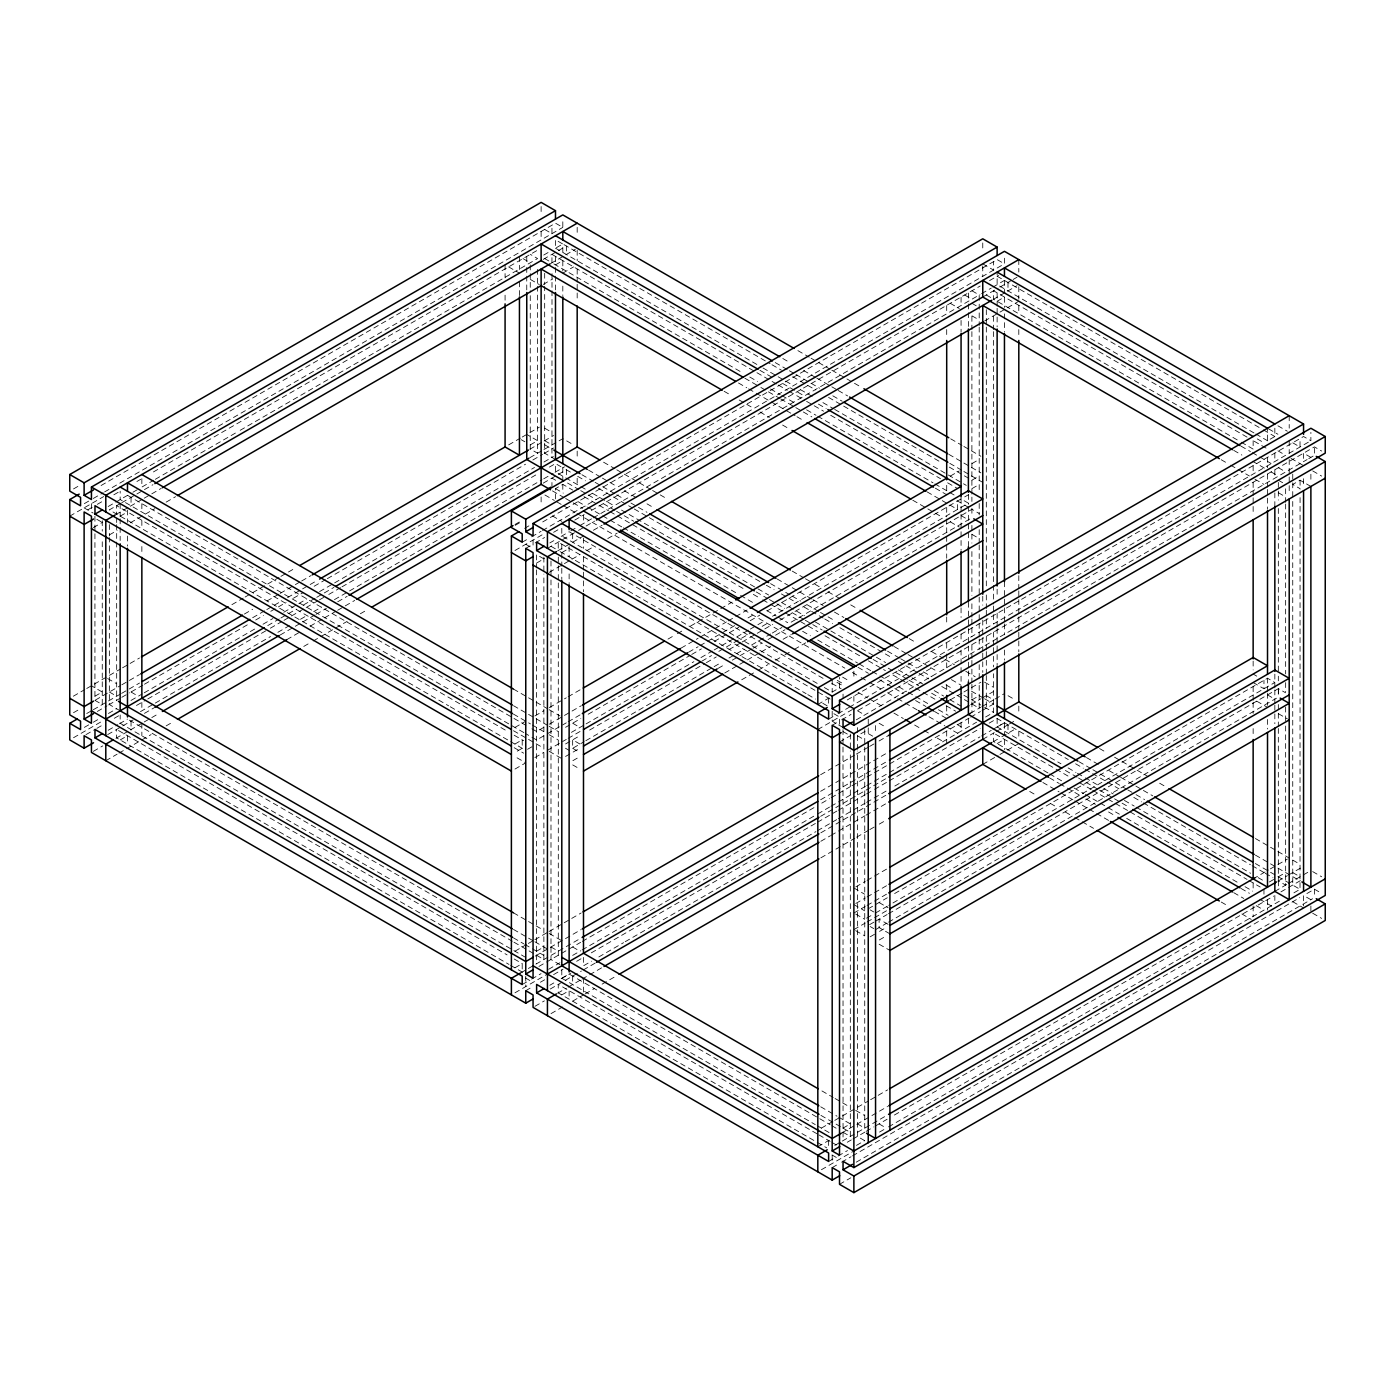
<?xml version="1.0" encoding="UTF-8"?>
<svg xmlns="http://www.w3.org/2000/svg" width="1395" height="1395" viewBox="0 0 1395 1395"><rect width="100%" height="100%" fill="white"/><g stroke="black" fill="none" stroke-linecap="round" stroke-linejoin="round"><path stroke-width="0.75" stroke-dasharray="5 3.75" d="M73.516 488.93L81.067 484.588M101.085 485.512L555.489 223.165L562.813 227.385L562.813 219.067M84.345 503.63L91.878 499.27M93.326 498.451L103.195 492.749M104.625 491.912L562.813 227.385M69.75 516.15L103.683 496.568M87.885 509.785L95.435 505.426M97.319 504.345L102.968 501.067M113.849 494.806L119.935 491.284M136.919 481.484L140.686 479.305M153.433 471.946L538.522 249.618M108.182 506.507L131.025 493.324M132.909 492.243L140.459 487.884M142.116 486.925L153.659 480.264M155.316 479.305L238.51 431.282M240.167 430.323L537.581 258.546L530.362 254.378M543.736 255.058L549.613 251.658M562.813 252.373L562.813 244.038L555.489 239.818L555.489 248.205L562.813 243.968L770.092 363.659M120.894 503.229L109.351 509.872L448.632 705.818M121.818 502.671L135.978 494.51M136.919 493.969L143.511 490.151M144.452 489.61L152.944 484.71M543.23 259.383L556.431 251.763M558.314 250.664L565.864 246.322M93.326 527.589L102.742 522.149M115.942 514.528L129.142 506.908M130.31 506.228L143.511 498.608M144.226 498.189L151.061 494.248M151.776 493.847L161.192 488.389M550.781 263.481L563.981 255.86M565.864 254.762L575.368 249.269M120.162 516.185L127.486 511.965M555.489 264.858L562.813 260.621L562.813 271.031M109.385 534.895L117.11 530.431M130.31 522.811L143.511 515.191M145.394 514.11L154.828 508.669M166.144 502.13L175.561 496.69M543.23 284.423L552.664 278.983M562.813 273.124L573.589 266.898M73.342 696.21L84.833 689.566M86.717 688.485L92.384 685.224M94.267 684.125L120.65 668.885M122.551 667.804L139.517 658.004M231.901 604.663L243.218 598.124M245.101 597.043L250.751 593.782M252.652 592.683L265.835 585.063M267.735 583.982L279.035 577.443M280.918 576.362L286.585 573.101M288.469 572.002L296.019 567.643M508.669 444.883L520.387 438.117M522.271 437.019L527.92 433.758M529.821 432.659L539.324 427.166M94.93 696.227L102.254 692.007L91.442 685.765M530.257 444.9L537.581 440.68L526.752 434.438M73.516 712.688L81.067 708.346M95.435 700.046L120.65 685.486M121.818 684.806L139.517 674.587M244.387 614.044L252.652 609.284M267.003 600.983L279.035 594.043M280.203 593.363L300.954 581.384M301.669 580.983L311.102 575.525M529.821 449.26L542.289 442.058M544.172 440.959L553.606 435.519M86.717 713.525L92.384 710.264M93.326 709.706L120.65 693.925M121.609 693.385L139.517 683.044M252.652 617.723L264.893 610.644M266.794 609.563L272.444 606.302M274.327 605.203L280.918 601.402M287.527 597.583L300.727 589.963M302.61 588.882L309.202 585.063M310.161 584.522L317.694 580.163M529.821 457.7L542.062 450.637M543.963 449.539L562.813 438.658L573.589 444.883M97.319 711.45L106.962 705.87M108.636 704.911L120.162 698.25M121.818 697.291L129.595 692.809M131.252 691.85L142.796 685.189M144.452 684.23L248.38 624.228M255.703 620.008L263.463 615.526M270.787 611.289L286.08 602.466M293.403 598.228L303.046 592.666M314.154 586.266L325.453 579.727M327.354 578.646L525.549 464.204M532.873 459.984L542.515 454.404M544.172 453.445L553.606 448.004M84.345 727.388L91.878 723.028M93.326 722.209L99.429 718.687M108.409 713.49L116.395 708.887M131.025 700.429L142.342 693.89M144.226 692.809L255.913 628.325M263.01 624.228L272.879 618.526M283.76 612.248L297.397 604.384M298.844 603.547L306.83 598.943M319.577 591.567L333.231 583.703M334.66 582.866L534.529 467.464M543.963 462.024L553.379 456.583M73.516 737.728L103.683 720.308M267.735 625.605L279.262 618.944M280.918 617.985L286.812 614.585M288.469 613.643L296.246 609.144M303.552 604.924L315.096 598.263M316.752 597.304L322.629 593.904M324.285 592.945L333.946 587.382M86.002 734.624L95.435 729.184M96.865 728.347L102.968 724.825M114.285 718.303L119.935 715.042M136.466 705.486L145.9 700.046M147.783 698.965L268.904 629.04M270.334 628.203L281.651 621.664M283.987 620.322L289.637 617.061M291.52 615.98L304.284 608.604M306.168 607.522L317.92 600.739M319.368 599.902L326.901 595.543M328.784 594.462L340.537 587.661M341.984 586.842L538.522 473.376M549.386 467.098L555.489 463.576L560.982 466.732M108.182 730.265L117.825 724.702M119.499 723.743L127.486 719.07M140.459 711.642L153.659 704.022M155.316 703.063L270.56 636.521M277.884 632.301L289.41 625.64M300.5 619.24L306.377 615.84M313.701 611.62L321.46 607.139M334.451 599.641L347.651 592.021M349.535 590.939L493.045 508.076M494.719 507.117L542.062 479.775M543.736 478.816L553.17 473.358M555.053 472.277L564.469 466.837M107.694 734.59L120.894 726.969M122.777 725.888L133.135 719.907M144.452 713.368L153.886 707.928M280.203 634.987L293.403 627.366M295.287 626.285L315.096 614.846M316.037 614.306L326.413 608.325M337.712 601.786L347.146 596.345M543.23 483.141L556.431 475.521M558.314 474.422L565.864 470.063M93.326 751.347L102.742 745.906M115.942 738.286L129.142 730.666M130.31 729.986L142.342 723.046M144.226 721.947L159.309 713.246M286.812 639.625L300.012 632.005M310.161 626.163L323.344 618.543M324.512 617.863L335.829 611.324M337.712 610.243L344.094 606.563M345.262 605.883L354.696 600.443M120.162 739.943L127.486 735.723L127.486 744.041M561.156 504.362L555.489 501.101L555.489 488.616L562.813 484.379L572.7 490.081M105.793 760.728L117.11 754.189M118.993 753.108L124.661 749.847M126.544 748.749L151.061 734.607M166.144 725.888L173.677 721.529M303.779 646.426L311.329 642.066M313.212 640.985L318.862 637.707M320.745 636.626L333.946 629.005M335.829 627.924L347.146 621.385M360.346 613.765L367.879 609.406M514.964 524.503L520.614 521.242M515.156 525.357L522.689 520.998M524.59 528.374L530.239 525.095M542.725 521.939L997.129 259.592L1004.452 263.812L1004.452 255.477M522.201 542.236L529.734 537.877M531.635 536.796L541.051 531.338M542.498 530.519L1004.452 263.812M514.982 550.502L543.841 533.832M525.758 548.375L533.291 544.033M535.174 542.934L544.608 537.494M553.588 532.315L561.139 527.955M574.775 520.073L584.209 514.633M591.306 510.535L980.162 286.027M989.578 280.587L998.576 275.408M549.822 542.934L553.815 540.632M561.139 536.412L569.125 531.739L824.48 679.173M570.782 530.832L576.431 527.572M579.989 525.514L591.515 518.853M593.189 517.894L947.885 313.125M949.542 312.149L979.935 294.607M981.592 293.647L991.252 288.085M992.909 287.126L1004.452 280.395M547.433 548.357L577.6 530.937M578.541 530.396L594.566 521.137M982.76 297.013L998.07 288.172M999.953 287.091L1011.27 280.552M1013.154 279.471L1017.007 277.239M536.674 563.022L544.381 558.558M557.582 550.938L583.494 535.994M593.398 530.257L602.117 525.235M993.135 299.489L1005.621 292.27M1007.504 291.189L1017.007 285.696M561.801 552.612L569.125 548.375M997.129 301.268L1004.452 297.048L1004.452 307.458M549.229 572.351L562.516 564.679M564.4 563.597L570.067 560.319M571.95 559.238L579.901 554.652M587.033 550.537L594.566 546.177M607.767 538.557L617.2 533.117M984.556 321.024L998.07 313.212M999.953 312.131L1018.803 301.25M514.982 727.423L525.758 721.198M534.86 715.949L543.841 710.753M549.316 707.596L566.265 697.814M568.149 696.733L581.331 689.113M667.978 639.102L675.511 634.742M677.395 633.661L683.044 630.4M690.577 626.041L711.293 614.079M713.176 612.998L732.009 602.134M950.291 476.096L959.272 470.917M971.984 463.576L979.168 459.426M514.982 744.006L522.201 739.838L522.201 748.295L514.982 752.463M543.823 727.353L536.622 731.521L529.071 727.161M549.316 724.179L581.331 705.696M681.161 648.065L698.11 638.282M699.994 637.201L726.359 621.978M728.242 620.897L733.892 617.619M735.775 616.538L747.075 610.016M971.949 480.194L979.15 476.026M543.823 735.81L536.622 739.978L525.305 733.439M547.433 733.718L566.265 722.854M568.149 721.773L581.331 714.153M688.694 652.18L698.11 646.739M699.994 645.658L734.851 625.518M748.034 617.915L755.567 613.556M971.949 488.634L979.15 484.483M527.572 749.289L533.064 746.116M565.568 727.301L580.843 718.477M588.167 714.24L690.089 655.406M691.746 654.447L701.389 648.884M714.362 641.386L727.545 633.783M729.428 632.702L738.844 627.262M750.144 620.74L759.769 615.178M767.093 610.94L961.068 498.957L968.392 503.176L772.516 616.259M964.73 496.899L968.392 494.789M571.427 732.358L584.61 724.755M586.074 723.9L693.856 661.683M700.953 657.586L712.252 651.064M714.135 649.965L720.221 646.46M721.668 645.623L735.287 637.759M736.734 636.922L748.47 630.156M750.353 629.058L756.003 625.797M757.886 624.716L765.419 620.356M514.982 769.063L525.758 762.838L514.424 756.299M534.86 757.572L543.841 752.393M547.433 750.318L566.265 739.437M568.149 738.356L581.331 730.736M701.877 661.16L711.555 655.563M718.826 651.36L751.103 632.72M762.141 626.355L769.674 622.013M565.568 743.953L580.634 735.252M589.614 730.056L704.928 663.479M706.393 662.642L716.245 656.958M728.992 649.599L740.728 642.816M742.175 641.979L755.358 634.376M757.241 633.278L772.743 624.332M779.84 620.234L971.949 509.332L979.15 513.482M579.884 744.006L572.665 739.838L572.665 748.295L584.191 741.652M585.848 740.693L712.252 667.699M714.135 666.618L721.668 662.276M728.992 658.039L734.642 654.778M736.525 653.697L744.267 649.216M751.591 644.996L770.633 633.993M772.307 633.034L781.932 627.471M791.139 622.17L971.949 517.772M565.568 756.439L580.634 747.737M718.129 668.362L725.662 664.003M732.27 660.184L737.92 656.923M739.803 655.842L752.027 648.78M752.986 648.222L761.443 643.357M768.052 639.538L774.626 635.736M775.585 635.178L785.001 629.738M572.892 760.659L580.425 756.317M724.737 672.983L737.92 665.38M739.803 664.282L759.333 653.017M761.217 651.918L770.633 646.495M783.118 639.276L791.349 634.533M741.687 679.783L747.336 676.523M749.22 675.442L756.753 671.1M758.636 670.001L768.052 664.561M775.585 660.219L783.118 655.877M785.001 654.778L792.534 650.436M794.418 649.338L805.717 642.816M824.288 687.491L832.187 692.059L839.511 687.84L839.511 677.429M1274.838 428.178L1274.838 436.513L1267.514 440.733L1267.514 428.248M817.819 704.458L829.136 697.918M847.271 699.941L1303.558 436.513L1310.881 440.733L1310.881 432.398M828.63 719.157L836.18 714.798M838.064 713.717L848.927 707.439M849.381 707.178L1308.998 441.814M817.819 729.498L853.88 708.677M832.187 725.295L839.738 720.953M841.621 719.855L851.037 714.414M858.134 710.317L1314.439 446.888L1321.64 451.038M856.251 719.855L1307.115 459.565M1308.772 458.606L1314.439 455.328L1314.439 446.888M839.511 742.018L850.828 735.479M857.419 749.359L857.419 735.775L864.743 731.555L875.554 737.798M1310.881 486.454L1300.07 480.211L1292.746 484.449L1299.966 488.599M514.982 951.181L526.473 944.554M528.356 943.456L534.006 940.195M534.86 939.707L547.206 932.575M549.089 931.476L569.84 919.514M571.723 918.416L581.14 912.975M820.609 774.731L833.809 767.111M835.692 766.012L854.542 755.131M856.425 754.05L867.742 747.511M869.626 746.43L877.176 742.07M879.059 740.989L888.475 735.531M950.291 699.854L962.027 693.088M963.91 691.99L969.56 688.729M971.443 687.648L980.877 682.207M536.569 951.198L543.876 946.978M971.896 699.871L979.203 695.652M514.982 967.764L522.201 963.596L522.201 972.053M535.174 956.116L581.14 929.576M820.609 791.314L888.475 752.132M970.728 704.649L980.877 698.79M982.045 698.11L993.519 691.484M520.806 972.856L526.473 969.595M528.356 968.496L581.14 938.015M820.609 799.771L888.475 760.571M970.188 713.403L980.877 707.23M981.818 706.69L993.135 700.168M995.019 699.069L1004.452 693.629M538.941 966.421L559.901 954.319M561.575 953.36L580.651 942.34M582.308 941.381L814.453 807.356M821.777 803.136L829.537 798.655M831.193 797.696L837.07 794.296M838.744 793.336L850.27 786.675M851.944 785.716L865.353 777.974M867.027 776.998L872.904 773.615M874.56 772.656L887.987 764.896M889.644 763.937L969.072 718.094M970.728 717.135L980.371 711.572M982.045 710.596L993.624 703.969M522.201 984.539L529.734 980.179M531.635 979.098L541.051 973.658M548.601 969.298L559.901 962.777M572.665 955.401L580.651 950.797M582.099 949.96L816.337 814.715M817.784 813.895L829.537 807.095M830.984 806.275L837.07 802.753M838.517 801.916L865.353 786.414M866.801 785.577L887.987 773.353M889.435 772.516L976.605 722.192M985.585 717.013L993.571 712.392L993.624 673.75M514.982 992.804L547.433 974.076M820.609 816.354L888.475 777.172M525.758 990.694L533.291 986.335M540.388 982.237L544.608 979.813M553.588 974.617L563.022 969.176M576.658 961.294L584.209 956.953M591.306 952.855L816.11 823.05M817.557 822.213L836.861 811.07M838.308 810.233L865.144 794.749M866.574 793.912L874.124 789.553M874.56 789.308L887.761 781.688M889.208 780.851L980.162 728.347M989.142 723.151L997.129 718.547L1068.291 759.56M561.801 969.943L561.801 978.261L569.125 974.041L830.112 1124.719M997.129 718.547L997.129 726.934L1004.452 722.715L1004.452 735.252M549.822 985.254L553.815 982.934M561.139 978.715L570.782 973.152M583.755 965.654L591.515 961.172M598.839 956.935L623.565 942.671M625.239 941.695L815.901 831.629M817.557 830.67L836.634 819.65M838.308 818.691L864.917 803.328M866.574 802.369L887.551 790.267M894.858 786.03L979.935 736.926M981.592 735.967L991.252 730.387M992.909 729.428L1004.452 722.767M550.258 989.02L581.366 971.059M583.267 969.978L595.508 962.899M820.835 832.815L887.761 794.173M982.76 739.333L994.304 732.671M996.187 731.573L1007.504 725.051M1009.387 723.953L1015.037 720.692M534.948 1006.318L544.381 1000.878M557.582 993.257L566.283 988.218M568.183 987.137L581.366 979.517M582.099 979.098L587.748 975.837M589.632 974.756L602.117 967.537M820.835 841.272L830.252 835.814M830.984 835.413L864.917 815.813M866.086 815.133L887.551 802.753M993.135 741.791L1000.668 737.432M1001.837 736.769L1015.211 729.044M561.801 994.914L569.125 990.694L569.125 999.012M997.129 743.587L1004.452 739.367L1004.452 749.76M551.025 1013.624L562.516 1006.998M572.717 1001.104L583.267 995.019M585.15 993.92L594.566 988.48M602.117 984.138L615.317 976.517M820.835 857.855L834.036 850.235M835.919 849.154L854.769 838.255M856.652 837.174L867.969 830.635M869.852 829.554L877.403 825.195M879.286 824.114L886.819 819.754M982.76 764.373L998.07 755.532M999.953 754.433L1005.621 751.173M1007.504 750.091L1018.803 743.552M855.763 886.906L865.179 881.466M867.062 880.385L872.712 877.124M874.595 876.025L887.778 868.422M855.763 903.489L865.179 898.049M867.062 896.968L873.898 893.027M874.595 892.626L887.778 885.005M853.88 913.028L865.179 906.506M867.062 905.425L872.712 902.164M874.595 901.065L887.778 893.463M868.248 908.773L874.107 905.39M875.781 904.431L887.29 897.77M894.613 893.55L1267.514 678.249L1274.838 682.486L888.737 905.39M866.574 918.189L874.107 913.847M875.554 912.993L887.29 906.227M853.88 929.628L865.179 923.089M867.062 922.008L872.712 918.747M874.595 917.666L887.778 910.046M873.898 922.165L868.248 925.426L873.723 928.599M875.781 921.084L887.081 914.562M888.528 913.708L1278.378 688.642L1285.597 692.792M875.554 929.645L886.854 923.124M888.528 922.165L1028.115 841.569M1029.998 840.487L1276.495 698.18M870.131 936.83L877.664 932.47M879.547 931.389L887.081 927.047M879.321 939.968L886.854 935.609M821.411 1128.102L832.902 1121.475M834.785 1120.377L868.736 1100.777M870.619 1099.696L887.586 1089.896M1253.146 878.85L1268.456 870.009M1270.339 868.911L1276.006 865.65M1277.89 864.569L1287.411 859.076M842.998 1128.119L850.322 1123.899L838.848 1117.273M1269.345 881.989L1274.838 878.815M1278.326 876.792L1285.649 872.572M817.819 1146.76L829.136 1140.238M841.621 1133.036L887.586 1106.497M1277.89 881.152L1287.393 875.659M1288.474 875.031L1303.558 866.33M834.785 1145.417L887.586 1114.936M1274.838 891.37L1287.393 884.116M1288.265 883.61L1310.881 870.55M847.271 1142.243L851.264 1139.942M852.938 1138.983L864.743 1132.234L864.743 747.04M866.121 1131.362L873.898 1126.881M875.554 1125.922L887.081 1119.261M894.404 1115.041L1273.618 896.113M1280.941 891.876L1286.818 888.493M1288.474 887.516L1301.674 879.896M828.63 1161.46L836.18 1157.1M838.064 1156.019L847.497 1150.579M856.478 1145.382L864.464 1140.779M879.547 1132.077L886.645 1127.98M888.528 1126.881L1281.151 900.193M1293.915 892.835L1301.448 888.475M821.411 1169.725L853.88 1150.997M832.187 1167.615L839.738 1163.256M841.621 1162.175L851.037 1156.734M852.484 1155.897L1299.791 897.648M1306.888 893.55L1314.439 889.19L1321.64 893.358M856.251 1162.175L982.812 1089.111M984.469 1088.135L1312.555 898.729M839.511 1184.32L850.828 1177.799M1277.925 425.806L1287.323 431.229M982.76 263.847L993.571 270.089L993.571 261.632M1268.543 428.84L1277.925 434.263M1292.799 442.843L1300.018 447.01L1300.018 438.553M997.129 276.227L1261.481 428.806M1263.364 429.887L1274.838 436.513M1310.881 457.386L1303.558 453.148L1303.558 461.483M1253.966 432.921L997.129 284.632L997.129 272.13M1255.849 434.002L1268.997 441.587M1257.279 438.919L1264.794 443.261M1277.925 450.847L1285.44 455.189M1291.003 458.38L1303.558 465.651M1312.678 470.9L1321.658 476.096M1247.06 437.123L993.571 290.77L993.571 299.227L1239.545 441.238M1254.175 441.238L1260.208 444.709M1261.69 445.563L1269.206 449.905M986.317 294.973L991.793 298.146M1241.219 442.198L1254.576 449.905M972.001 290.805L979.203 294.973L979.203 325.453M1241.027 446.138L1250.426 451.544M1252.291 452.643L1257.924 455.886M1259.807 456.967L1271.072 463.471M1278.43 467.726L1285.649 471.894M964.677 295.025L971.896 299.193M1233.721 450.358L1241.881 455.066M1252.483 461.204L1265.631 468.79M1271.124 471.946L1278.326 476.113M971.896 303.29L977.372 306.464M1278.326 480.211L1283.818 483.385M950.291 303.325L959.272 308.504M971.984 315.845L979.168 319.978M1221.218 459.74L1228.733 464.064M1230.617 465.163L1236.249 468.406M1238.132 469.487L1249.397 475.991M1254.942 479.2L1263.922 484.379M1278.43 492.766L1285.615 496.899M797.888 350.616L809.205 357.155M811.088 358.236L816.755 361.514M818.638 362.595L829.955 369.134M831.838 370.216L845.056 377.853M846.939 378.934L852.589 382.213M854.49 383.294L862.023 387.653M950.692 438.832L962.009 445.371M963.893 446.47L969.56 449.731M971.443 450.812L980.877 456.27M782.804 358.498L790.337 362.857M803.555 370.477L815.587 377.435M816.755 378.097L829.955 385.717M831.838 386.816L837.506 390.077M838.221 390.495L847.654 395.953M948.809 454.334L962.742 462.373M963.893 463.053L969.56 466.314M971.443 467.412L980.877 472.853M544.73 229.495L551.949 233.662L551.949 225.205M775.254 362.595L787.53 369.675M789.413 370.756L795.063 374.034M796.004 374.575L819.597 388.194M832.798 395.814L842.231 401.254M949.751 463.332L962.009 470.411M963.893 471.51L969.56 474.771M971.443 475.852L982.76 482.391M771.976 364.74L781.409 370.181M792.726 376.72L806.153 384.479M807.827 385.438L815.587 389.92M828.578 397.418L842.005 405.16M843.661 406.119L941.974 462.896M949.315 467.116L962.742 474.875M964.398 475.834L970.066 479.095M555.489 248.205L761.112 366.92M762.995 368.001L793.18 385.438M800.277 389.536L815.378 398.238M822.91 402.597L832.798 408.299M834.681 409.398L966.282 485.373M759.944 370.338L771.487 376.999M782.595 383.416L803.555 395.517M818.429 404.114L826.189 408.578M776.422 383.956L551.949 254.361L551.949 262.801L544.678 258.546M778.305 385.055L787.303 390.234M789.186 391.315L804.723 400.295M806.606 401.376L823.591 411.194M830.688 415.291L940.544 478.712M947.641 482.809L957.528 488.512M553.832 263.899L742.471 372.796M749.795 377.034L757.555 381.515M770.546 389.013L780.206 394.593M781.863 395.552L795.289 403.294M806.606 409.834L816.04 415.274M817.714 416.233L932.993 482.809M934.894 483.891L948.094 491.511M949.751 492.487L955.418 495.748M744.86 378.219L758.06 385.84M760.885 387.479L766.553 390.74M768.436 391.838L779.753 398.36M780.694 398.918L793.912 406.538M795.795 407.619L801.445 410.897M803.346 411.978L811.82 416.878M935.382 488.215L946.699 494.754L946.699 481.99M957.075 500.735L968.392 507.274M1253.146 674.064L1256.755 676.139M523.038 258.616L530.257 262.766M738.478 382.98L746.743 387.758M748.627 388.856L769.377 400.836M771.278 401.917L795.063 415.658M796.963 416.756L804.496 421.098M927.117 491.894L957.528 509.454L957.528 500.997M1253.146 682.521L1263.957 688.764L1263.957 680.307M961.068 515.609L968.392 519.829M1267.514 694.902L1274.838 699.139M508.669 266.898L519.446 273.124M530.344 279.418L539.324 284.597M724.11 391.28L731.66 395.639M739.193 399.999L744.86 403.26M746.743 404.358L752.411 407.619M759.944 411.978L769.377 417.419M782.595 425.039L790.128 429.398M912.749 500.195L925.949 507.815M927.849 508.913L933.499 512.174M935.382 513.255L942.933 517.615M950.291 521.869L959.272 527.048M971.984 534.39L979.168 538.54M1256.738 701.179L1267.514 707.404M1278.43 713.699L1287.411 718.878M544.713 428.213L551.897 432.363M603.582 462.198L614.899 468.737M616.799 469.819L622.449 473.097M624.332 474.178L637.55 481.798M639.433 482.897L650.75 489.418M652.633 490.517L658.3 493.778M660.184 494.876L667.734 499.236M792.238 571.113L803.555 577.652M805.438 578.733L812.989 583.093M814.872 584.174L820.522 587.452M828.072 591.794L839.389 598.333M850.706 604.872L856.373 608.133M909.191 638.631L916.742 642.99M931.825 651.709L943.142 658.231M945.025 659.329L954.459 664.77M965.776 671.309L975.21 676.749M984.556 682.155L993.536 687.334M1008.027 695.704L1015.211 699.854M1099.556 748.54L1107.055 752.881M1114.57 757.206L1120.202 760.467M1122.086 761.548L1135.234 769.133M1137.099 770.214L1148.364 776.719M1159.646 783.223L1167.144 787.565M1255.395 838.517L1276.059 850.444M1277.925 851.525L1289.207 858.03M1292.781 860.105L1299.966 864.255M1312.678 871.596L1321.658 876.775M544.678 440.68L552.001 444.9M986.317 695.652L993.624 699.871M1292.746 872.572L1300.07 876.792M544.73 444.813L551.949 448.963M588.498 470.08L600.547 477.02M602.431 478.119L609.249 482.06M609.964 482.478L617.514 486.82M624.332 490.761L639.433 499.48M646.984 503.839L654.517 508.198M777.137 578.977L790.337 586.615M792.238 587.696L811.82 599.013M812.989 599.676L823.137 605.535M834.454 612.074L843.888 617.514M894.09 646.513L907.308 654.133M908.023 654.551L914.841 658.492M915.573 658.911L928.774 666.531M930.657 667.63L938.207 671.971M951.407 679.609L960.841 685.05M971.443 691.17L982.76 697.692M984.556 698.738L993.571 703.952M1086.409 757.537L1098.336 764.425M1108.938 770.546L1120.202 777.05M1120.865 777.433L1134.013 785.019M1135.879 786.1L1141.511 789.361M1143.394 790.442L1152.776 795.865M1255.395 855.1L1276.059 867.027M1277.925 868.108L1289.207 874.613M1292.799 876.705L1300.018 880.873M521.242 439.704L524.851 441.779M555.489 459.478L544.678 453.218L544.678 286.271M581.907 474.719L593.224 481.258M595.107 482.339L600.774 485.617M602.657 486.698L615.858 494.318M616.799 494.859L624.332 499.218M630.941 503.037L636.608 506.298M638.491 507.396L646.984 512.279M770.546 583.633L790.337 595.055M792.238 596.153L800.73 601.053M807.321 604.855L818.638 611.394M820.522 612.492L827.13 616.311M828.072 616.834L835.622 621.193M887.499 651.151L899.758 658.231M900.717 658.771L907.308 662.59M908.25 663.131L916.742 668.031M923.35 671.849L931.825 676.749M945.984 684.91L953.535 689.269M963.893 695.251L969.56 698.529M971.443 699.61L980.877 705.068M984.556 707.195L993.571 712.392M1078.893 761.653L1091.012 768.645M1092.895 769.726L1098.528 772.987M1100.393 774.068L1113.541 781.653M1115.425 782.734L1126.689 789.239M1127.718 789.849L1135.234 794.173M1136.071 794.662L1144.615 799.597M1255.395 863.557L1276.53 875.746M1277.925 876.566L1289.207 883.07M570.363 472.085L562.813 467.726L562.813 480.281M577.687 476.323L585.447 480.804M598.438 488.302L611.864 496.045M613.521 497.004L632.615 508.024M634.272 508.983L647.698 516.743M649.372 517.702L764.652 584.261M766.326 585.237L774.086 589.719M781.409 593.939L787.303 597.339M788.96 598.298L796.719 602.779M804.043 607.017L823.137 618.037M824.794 618.996L832.571 623.478M839.895 627.698L891.056 657.237M898.38 661.474L904.256 664.857M905.913 665.816L917.457 672.495M919.131 673.454L928.564 678.894M941.764 686.514L962.742 698.633M964.398 699.592L970.066 702.853M971.896 703.969L979.203 708.207L979.203 682.068M1075.597 763.78L1083.305 768.244M1085.188 769.325L1090.82 772.568M1092.703 773.667L1105.834 781.252M1107.508 782.211L1118.982 788.838M1133.804 797.399L1141.511 801.846M1143.394 802.927L1250.426 864.726M1252.1 865.685L1263.574 872.311M1265.248 873.27L1272.955 877.734M1278.326 728.469L1278.326 880.89L1285.649 885.127L1285.649 724.493M1310.881 899.688L1303.558 895.468L1303.558 905.878M585.22 489.122L555.489 471.963L555.489 463.576M592.77 493.481L613.974 505.722M621.525 510.082L768.662 595.037M781.409 602.396L804.496 615.718M815.378 621.996L829.031 629.877M830.914 630.976L885.616 662.555M898.38 669.914L910.133 676.714M912.034 677.796L922.897 684.073M934.214 690.612L943.648 696.053M949.751 699.592L961.068 706.114M997.129 726.934L1060.967 763.797M1068.082 767.895L1075.981 772.464M1077.463 773.318L1083.496 776.806M1085.38 777.887L1096.644 784.391M1103.759 788.489L1113.14 793.912M1124.405 800.416L1134.205 806.066M1136.071 807.147L1250.618 873.287M1258.133 877.612L1263.765 880.873M567.538 483.019L578.855 489.54M580.739 490.639L586.615 494.022M588.289 494.998L596.049 499.462M603.372 503.7L614.899 510.361M616.59 511.337L622.449 514.72M624.123 515.679L633.766 521.259M756.177 591.916L767.703 598.577M769.377 599.554L775.254 602.936M776.928 603.895L784.688 608.377M792.029 612.614L803.555 619.275M805.229 620.234L811.088 623.635M812.779 624.594L822.196 630.034M873.13 659.451L886.348 667.072M888.231 668.17L907.308 679.173M908.982 680.15L918.625 685.712M931.616 693.21L939.376 697.692M1065.379 770.441L1077.027 777.154M1078.527 778.026L1084.525 781.496M1086.025 782.368L1097.673 789.082M1099.556 790.163L1112.687 797.766M1114.57 798.847L1120.202 802.09M1122.086 803.171L1129.601 807.513M1292.781 901.728L1303.558 907.953M1312.678 913.219L1321.658 918.398M555.716 480.281L551.949 478.101L551.949 486.559M584.017 496.62L597.217 504.24M599.1 505.339L608.534 510.779M609.964 511.616L615.631 514.877M617.514 515.976L630.714 523.596M632.615 524.677L746.238 590.294M753.335 594.392L760.885 598.734M762.769 599.833L817.923 631.673M825.02 635.771L861.308 656.731M868.405 660.829L885.389 670.629M892.94 674.988L914.144 687.212M915.573 688.049L921.223 691.31M923.124 692.408L934.894 699.191M946.211 705.731L955.645 711.188M995.455 734.171L1068.675 776.44M1079.556 782.717L1091.221 789.448M1092.703 790.302L1106.235 798.132M1108.118 799.213L1113.751 802.456M1115.616 803.555L1128.764 811.14M1130.246 811.995L1247.06 879.425M1248.943 880.524L1260.208 887.028M555.489 488.616L563.266 493.098M578.123 501.677L585.9 506.158M587.557 507.117L600.983 514.877M602.657 515.836L608.534 519.236M610.19 520.195L621.734 526.857M623.408 527.816L638.718 536.656M640.375 537.616L738.705 594.375M740.588 595.473L753.788 603.093M766.779 610.591L776.213 616.032M778.096 617.131L787.739 622.693M802.613 631.29L810.373 635.771M817.714 639.991L857.541 662.991M859.215 663.95L870.742 670.629M872.416 671.588L878.292 674.971M879.966 675.93L891.492 682.608M898.816 686.828L906.593 691.31M908.25 692.269L914.144 695.669M915.8 696.628L929.227 704.388M938.434 709.706L948.094 715.269M1048.029 772.969L993.571 741.53L993.571 733.09M1049.703 773.946L1062.851 781.531M1074.115 788.035L1083.706 793.563M1085.38 794.54L1098.719 802.247M1100.393 803.206L1119.383 814.174M1126.689 818.394L1237.679 882.46M1244.985 886.679L1252.693 891.143M552.437 490.883L563.754 497.422M565.655 498.503L582.622 508.321M858.047 667.333L868.405 673.314M879.722 679.853L903.315 693.472M915.573 700.534L925.949 706.533M934.441 711.433L946.699 718.512M957.075 724.493L964.625 728.853M1049.511 777.869L1058.892 783.292M1059.747 783.781L1065.379 787.024M1067.262 788.105L1079.556 795.202M1086.025 798.951L1095.424 804.374M1108.572 811.96L1116.07 816.302M1241.027 888.441L1249.397 893.271M1259.807 899.287L1272.955 906.872M544.904 494.981L554.338 500.421M563.039 505.461L576.24 513.081M576.972 513.5L844.847 668.153M852.38 672.512L859.93 676.871M861.099 677.534L867.481 681.213M869.364 682.312L880.681 688.851M887.499 692.792L895.782 697.552M897.665 698.651L903.315 701.912M905.198 703.01L917.683 710.212M929 716.751L944.816 725.871M945.984 726.551L959.185 734.171M1042.85 782.473L1059.084 791.854M1060.967 792.935L1072.894 799.806M1074.76 800.904L1087.263 808.106M1089.129 809.187L1094.761 812.448M1096.644 813.529L1109.792 821.114M1233.721 892.66L1243.765 898.467M1256.25 905.669L1263.765 910.011M842.615 677.133L850.113 681.475M552.437 515.923L561.871 521.381M837.296 680.376L844.847 684.736M858.047 692.373L867.481 697.814M869.364 698.895L882.564 706.515M893.881 713.054L903.315 718.512M914.632 725.034L922.182 729.393M924.065 730.492L929.733 733.753M937.283 738.112L942.933 741.373M1029.702 791.471L1035.334 794.714M1050.348 803.398L1057.863 807.722M1065.379 812.064L1072.894 816.406M1074.76 817.487L1080.393 820.748M1082.276 821.829L1093.541 828.334M1221.218 902.042L1226.868 905.303M1241.881 913.969L1251.263 919.392M836.983 682.329L844.481 686.671M831.786 683.376L841.185 688.799M817.174 683.393L561.801 535.959L561.801 523.474M857.472 710.753L864.656 714.903M879.146 723.273L886.331 727.423M830.112 699.069L558.244 542.114L558.244 550.554M550.99 546.299L556.483 549.473M560.127 551.635L806.101 693.664M807.775 694.623L815.5 699.069M822.806 703.289L830.304 707.631M833.879 713.717L839.511 716.978L839.511 727.859M525.758 544.277L531.164 547.398M842.998 727.44L832.187 721.198L832.187 708.712M857.419 735.775L864.638 739.943M543.876 558.854L536.569 554.635L536.569 567.939M842.998 731.555L850.322 735.775M513.482 689.078L526.682 696.698M528.565 697.796L534.233 701.057M536.116 702.156L547.433 708.677M549.229 709.724L560.005 715.949M572.717 723.273L579.901 727.423M853.88 887.987L864.656 894.212M879.146 902.582L888.127 907.761M870.079 909.836L873.723 911.946M513.482 705.678L526.682 713.298M528.565 714.38L534.233 717.658M536.116 718.739L547.433 725.278M549.229 726.324L558.244 731.521M853.88 904.588L864.691 910.83M888.127 924.362L879.112 919.148L879.112 927.605L889.923 933.848M513.482 714.118L530.449 723.918M532.349 725.016L543.666 731.555M549.229 734.764L558.244 739.978M572.665 748.295L579.884 752.463M855.676 914.074L864.691 919.27M127.486 495.312L512.105 717.361M513.988 718.442L527.188 726.08M565.463 748.226L569.125 750.353M523.857 732.602L120.162 499.532L120.162 491.214M513.482 730.718L526.682 738.339M528.565 739.42L534.233 742.698M536.116 743.779L543.666 748.139M549.229 751.347L561.801 758.601M572.717 764.913L579.901 769.063M855.676 930.657L864.656 935.836M879.146 944.223L889.923 950.431M505.217 730.038L116.622 505.688L116.622 514.127M514.197 735.235L523.631 740.675M450.289 706.777L509.001 740.675M510.657 741.634L523.857 749.255M514.197 747.72L523.631 753.16M84.118 507.867L93.134 513.064M96.761 519.254L102.254 522.428M107.589 678.511L116.57 683.689M131.078 692.059L138.262 696.21M513.482 912.836L526.682 920.456M528.565 921.554L534.233 924.815M536.116 925.914L543.666 930.256M549.229 933.482L561.801 940.736M572.717 947.031L579.901 951.181M821.951 1090.942L833.216 1097.447M835.099 1098.528L840.732 1101.771M842.615 1102.852L850.113 1107.194M855.676 1110.403L864.656 1115.582M879.146 1123.951L886.331 1128.102M109.351 692.007L116.674 696.227M550.99 946.978L558.296 951.198M857.419 1123.899L864.743 1128.119M513.482 929.419L526.682 937.056M528.565 938.137L534.233 941.416M534.878 941.782L547.433 949.036M820.731 1106.81L836.983 1116.192M120.162 710.805L109.351 704.562L109.351 537.616M513.482 937.876L523.857 943.874M524.799 944.415L543.666 955.296M560.005 964.73L550.99 959.533L550.99 578.454M820.923 1115.372L850.113 1132.234M864.638 1140.622L857.419 1136.454L857.419 751.016M94.93 700.325L102.254 704.562L102.254 538.069M129.369 720.151L512.314 941.241M513.988 942.2L527.188 949.838M529.071 950.919L543.876 959.533L543.876 574.095M831.786 1125.695L837.628 1129.061M842.998 1132.234L850.322 1136.454L850.322 751.016M525.758 957.458L120.162 723.29L120.162 714.972M561.801 978.261L815.29 1124.614M817.174 1125.695L830.304 1133.281M118.505 730.527L507.1 954.895M514.197 958.993L522.201 963.596M816.982 1133.786L558.244 984.417L558.244 992.874L610.818 1023.215M818.848 1134.867L830.112 1141.372M831.995 1142.47L837.628 1145.713M148.69 756.404L116.622 737.885L116.622 729.445M150.346 757.363L509.001 964.433M510.657 965.392L523.857 973.012M612.492 1024.192L815.5 1141.389M817.174 1142.348L826.764 1147.893M525.514 978.017L533.064 982.359M831.995 1154.955L839.511 1159.28M1314.439 889.19L1314.439 897.648M1310.881 474.23L1310.881 482.932M1310.881 905.93L1310.881 912.173M1303.558 478.712L1303.558 487.413M1300.07 480.211L1300.07 489.174M1300.07 497.631L1300.018 889.312L1292.746 885.127L1292.746 499.689M1292.746 474.073L1292.746 498.015M1289.207 415.727L1289.207 428.16M1289.207 440.768L1289.207 453.201M1289.207 459.53L1289.207 474.771M1289.207 476.95L1289.207 483.49M1289.207 485.652L1289.207 494.371M1285.649 488.791L1285.649 502.374M1285.649 504.031L1285.649 673.89M1285.649 682.608L1285.649 691.833M1285.649 707.073L1285.649 722.314M1278.378 688.642L1278.378 697.082M1278.378 880.873L1278.378 889.312M1278.326 482.391L1278.326 489.174M1278.326 491.11L1278.326 500.073M1278.326 508.53L1278.326 674.273M1278.326 676.209L1278.326 680.812M1278.326 689.269L1278.326 696.053M1278.326 704.51L1278.326 711.293M1278.326 713.211L1278.326 726.533M1274.838 453.148L1274.838 461.483M1274.838 469.993L1274.838 478.712M1274.838 492.871L1274.838 504.85M1274.838 674.151L1274.838 688.851M1274.838 689.932L1274.838 704.091M1274.838 705.19L1274.838 712.793M1274.838 713.891L1274.838 723.691M1274.838 895.468L1274.838 903.786M1267.514 457.386L1267.514 467.796M1267.514 474.23L1267.514 487.291M1267.514 489.471L1267.514 496.01M1267.514 498.172L1267.514 509.07M1267.514 678.092L1267.514 691.99M1267.514 693.332L1267.514 705.312M1267.514 719.471L1267.514 729.01M1267.514 899.688L1267.514 910.098M1263.957 889.19L1263.957 895.52M1253.146 440.68L1253.146 448.981M1253.146 465.721L1253.146 474.021M1253.146 482.513L1253.146 495.591M1253.146 497.771L1253.146 504.292M1253.146 506.472L1253.146 515.191M1253.146 661.091L1253.146 669.914M1253.146 686.654L1253.146 700.29M1253.146 702.452L1253.146 713.351M1253.146 728.591L1253.146 737.292M1253.146 883L1253.146 891.283M1253.146 905.965L1253.146 916.323M1018.803 259.609L1018.803 272.06M1018.803 286.725L1018.803 299.175M1018.803 305.592L1018.803 314.311M1018.803 329.551L1018.803 338.27M1018.803 575.629L1018.803 588.69M1018.803 590.87L1018.803 597.391M1018.803 599.571L1018.803 614.811M1018.803 616.991L1018.803 630.069M1018.803 632.249L1018.803 638.77M1018.803 640.95L1018.803 651.831M1018.803 706.079L1018.803 714.362M1018.803 731.119L1018.803 739.402M1007.992 282.453L1007.992 290.892M1007.992 724.755L1007.992 733.212M1004.452 280.465L1004.452 292.95M1004.452 313.892L1004.452 332.149M1004.452 581.732L1004.452 597.81M1004.452 599.153L1004.452 606.529M1004.452 607.871L1004.452 621.769M1004.452 623.949L1004.452 634.83M1004.452 650.07L1004.452 660.131M997.129 293.072L997.129 306.15M997.129 308.33L997.129 314.851M997.129 317.031L997.129 326.831M997.129 589.231L997.129 596.851M997.129 613.19L997.129 627.332M997.129 628.43L997.129 644.769M997.129 645.85L997.129 653.47M997.129 654.569L997.129 665.45M993.624 316.369L993.624 329.673M993.624 331.609L993.624 604.052M993.624 605.988L993.624 612.771M993.624 614.689L993.624 623.652M993.624 632.109L993.624 645.432M993.624 647.611L993.624 654.15M993.624 656.33L993.624 666.949M986.317 309.69L986.317 325.453M986.317 327.11L986.317 586.772M986.317 594.967L986.317 608.551M986.317 610.208L986.317 617.253M986.317 618.909L986.317 628.151M986.317 636.347L986.317 649.913M986.317 651.587L986.317 658.632M986.317 660.288L986.317 673.872M986.317 675.529L986.317 708.207M982.76 242.957L982.76 251.24M982.76 265.922L982.76 276.28M982.76 596.188L982.76 605.151M982.76 620.13L982.76 650.872M982.76 653.052L982.76 659.591M982.76 661.771L982.76 672.407M979.203 327.11L979.203 493.132M979.203 503.508L979.203 514.912M979.203 529.629L979.203 543.213M979.203 544.887L979.203 595.473M979.203 597.147L979.203 636.852M979.203 639.032L979.203 649.407M979.203 664.648L979.203 679.888M971.896 316.369L971.896 329.673M971.896 331.609L971.896 495.173M971.896 497.108L971.896 501.45M971.896 508.251L971.896 516.952M971.896 525.409L971.896 531.948M971.896 534.128L971.896 543.091M971.896 551.548L971.896 595.351M971.896 603.808L971.896 617.131M971.896 619.049L971.896 625.832M971.896 627.75L971.896 636.73M971.896 645.188L971.896 658.492M971.896 660.428L971.896 667.211M971.896 669.129L971.896 682.451M971.896 684.37L971.949 712.392M968.392 293.072L968.392 301.791M968.392 303.97L968.392 310.492M968.392 312.672L968.392 326.831M968.392 494.51L968.392 504.31M968.392 506.49L968.392 546.77M968.392 602.309L968.392 660.009M968.392 662.189L968.392 680.69M968.392 718.547L968.392 726.865M961.068 297.309L961.068 306.011M961.068 320.431L961.068 332.149M961.068 497.649L961.068 512.052M961.068 514.232L961.068 549.909M961.068 607.871L961.068 617.41M961.068 634.01L961.068 642.711M961.068 650.07L961.068 684.091M961.068 722.767L961.068 731.102M946.699 305.592L946.699 314.311M946.699 329.551L946.699 338.27M946.699 507.361L946.699 516.83M946.699 519.01L946.699 534.25M946.699 536.43L946.699 542.951M946.699 545.131L946.699 558.209M946.699 616.991L946.699 625.71M946.699 643.13L946.699 651.831M946.699 654.011L946.699 669.269M946.699 684.509L946.699 693.21M946.699 706.079L946.699 714.362M946.699 731.119L946.699 743.552M875.554 725.557L875.554 734.276M868.248 719.157L868.248 725.696M868.248 727.859L868.248 736.577M864.743 729.62L864.743 744.86M857.419 727.58L857.419 734.101M853.88 671.204L853.88 679.505M853.88 696.244L853.88 704.527M850.322 734.101L850.322 749.359M843.051 694.117L843.051 698.337M842.998 729.62L842.998 744.86M842.998 747.04L843.051 1140.639M832.187 679.574L832.187 692.059M832.187 1155.182L832.187 1163.517M828.63 698.215L828.63 706.672M828.63 1140.517L828.63 1148.974M583.494 515.086L583.494 523.387M583.494 538.069L583.494 548.427M583.494 556.936L583.494 569.997M583.494 572.177L583.494 578.716M583.494 580.878L583.494 591.776M583.494 957.406L583.494 965.706M583.494 978.296L583.494 992.804M577.181 227.333L577.181 235.633M577.181 250.315L577.181 260.673M577.181 269.165L577.181 282.174M577.181 284.336L577.181 290.84M577.181 293.002L577.181 301.686M577.181 451.091L577.181 459.391M577.181 478.206L577.181 486.506M572.665 533.779L572.665 542.236M572.665 976.081L572.665 984.539M569.125 546.456L569.125 556.71M569.125 573.938L569.125 583.476M566.37 246.026L566.37 254.483M566.37 469.784L566.37 478.241M562.813 286.132L562.813 295.548M562.813 484.379L562.813 492.714M561.801 544.416L561.801 566.196M561.801 568.358L561.801 579.256M558.296 557.058L558.296 563.597M558.296 565.777L558.296 581.017M558.296 582.936L558.296 955.313M555.489 256.645L555.489 265.312M555.489 267.474L555.489 273.978M555.489 276.158L555.489 290.352M552.001 273.612L552.001 288.782M552.001 290.718L551.949 457.42M550.99 561.034L550.99 576.78M544.678 273.263L544.678 284.563M543.876 557.18L543.876 571.915M541.12 206.53L541.12 214.813M541.12 231.57L541.12 239.853M541.12 496.951L541.12 505.252M537.581 269.392L537.581 284.563M537.581 286.271L537.581 453.218L530.257 448.998L530.257 290.718M536.569 569.875L536.622 963.718M533.064 540.057L533.064 546.596M530.257 264.945L530.257 271.45M530.257 273.612L530.257 288.782M526.752 256.645L526.752 265.312M526.752 267.474L526.752 273.978M526.752 276.158L526.752 290.352M525.758 976.186L525.758 986.596M519.446 256.523L519.446 269.531M519.446 281.79L519.446 295.548M505.077 264.823L505.077 277.832M505.077 295.182L505.077 301.686M141.854 478.677L141.854 486.96M141.854 503.717L141.854 512M141.854 520.492L141.854 529.158M141.854 546.509L141.854 555.175M141.854 702.435L141.854 710.718M141.854 723.325L141.854 735.758M131.043 497.352L131.043 505.81M131.043 721.11L131.043 729.568M127.486 510.029L127.486 522.375M127.486 536.046L127.486 546.125M120.162 503.63L120.162 516.638M120.162 518.818L120.162 525.322M120.162 527.484L120.162 540.493M116.674 518.208L116.674 522.55M116.674 524.712L116.674 539.882M116.674 542.062L116.674 700.325M109.351 524.59L109.351 535.889M102.254 520.719L102.254 531.111M94.93 516.272L94.93 698.163M91.442 503.63L91.442 512.314"/><path stroke-width="1.5" d="M93.552 742.768L84.118 748.208L69.75 739.908L69.75 723.325L80.561 729.568L80.561 721.11L69.75 714.868L69.75 499.567L80.561 505.81L80.561 497.352L69.75 491.11L69.75 474.527L541.12 202.38L555.489 210.68L555.489 218.998M69.75 474.527L84.118 482.827L555.489 210.68M69.75 499.567L79.184 494.126M84.118 482.827L84.118 495.312L91.442 499.532L91.442 487.047L562.813 214.9L794.121 348.436M84.118 495.312L93.552 489.872M577.181 223.2L105.793 495.347L105.793 511.93M511.39 746.081L94.982 505.688L94.982 514.127L102.532 509.785M93.552 519.01L84.118 524.45L69.75 516.15M154.828 483.629L541.347 260.464M115.227 514.929L105.793 520.387L105.793 735.688M162.361 487.727L550.136 263.847M177.444 495.609L541.347 285.504M141.401 656.923L228.135 606.842M299.785 565.481L505.304 446.818M93.552 701.127L84.118 706.585L69.75 698.285M140.686 673.924L242.503 615.143M312.271 574.862L528.461 450.044M69.75 723.325L77.3 718.966M142.342 681.405L249.81 619.363M319.577 579.082L528.879 458.257M84.118 719.07L91.442 723.29L91.442 516.185L84.118 511.965L84.118 719.07L93.552 713.63M105.793 719.088L264.178 627.663M335.829 586.284L577.181 446.958L599.815 460.019M94.982 737.885L522.201 984.539L522.201 976.081L94.982 729.445L94.982 737.885L102.532 733.543M154.828 707.387L279.262 635.527M349.029 595.264L541.347 484.222M113.344 739.786L105.793 744.128L105.793 760.728M162.361 711.485L286.812 639.625M356.579 599.362L550.781 487.221M511.39 969.839L511.39 535.994L522.201 542.236L522.201 533.779L511.39 527.537L511.39 510.954L982.76 238.807L997.129 247.089L997.129 255.424M177.444 719.367L300.012 648.605M371.663 607.226L513.064 525.584M511.39 510.954L525.758 519.236L997.129 247.089M511.39 535.994L518.923 531.635M525.758 519.236L525.758 531.739L533.064 535.959L533.064 523.474L1004.452 251.327L1303.558 424.01L1303.558 434.42M525.758 531.739L533.291 527.38M1018.803 259.609L547.433 531.757L547.433 548.357M536.622 550.554L828.63 719.157L828.63 710.7L536.622 542.114L536.622 550.554L544.155 546.195M533.291 556.518L525.758 560.877L511.39 552.577M596.45 520.056L982.987 296.891M556.448 551.6L547.433 556.797L547.433 990.659M604 524.136L991.775 300.274M619.084 532.018L982.987 321.931M583.215 688.031L664.212 641.264M735.775 599.955L946.699 478.171M582.517 705.016L680.446 648.483M750.144 608.237L961.068 486.454L827.863 409.555M582.308 713.595L687.77 652.703M757.45 612.475L968.392 490.691L982.76 498.974L771.819 620.758M583.494 729.498L700.255 662.084M583.494 746.081L717.204 668.885M786.885 628.657L982.76 515.575M583.494 754.538L722.854 674.081M792.534 633.836L982.76 524.014L973.745 518.818M583.494 771.121L737.92 681.963M807.6 641.735L982.76 540.615M1289.207 415.727L817.819 687.875L817.819 704.458M533.064 523.474L832.187 696.157L1303.558 424.01M827.252 707.457L817.819 712.915L817.819 1146.76M832.187 696.157L832.187 708.66L839.511 712.88L839.511 700.395L1310.881 428.248L1325.25 436.53L1325.25 453.131L853.88 725.278L843.051 719.035L843.051 727.475L853.88 733.718L1325.25 461.571L1325.25 895.433L853.88 1167.58L843.051 1161.337L843.051 1169.795L853.88 1176.037L1325.25 903.89L1325.25 920.473L853.88 1192.62L839.511 1184.32L839.511 1171.835L832.187 1167.615L832.187 1180.1L839.738 1175.741M832.187 708.66L839.738 704.301M839.511 700.395L853.88 708.677L1325.25 436.53M843.051 727.475L852.484 722.035M841.202 732.584L832.187 737.798L533.064 565.097M1325.25 478.171L853.88 750.318L839.511 742.018M583.04 911.894L818.725 775.812M888.475 735.531L948.827 700.708M533.291 957.197L525.758 961.556L91.442 710.805M582.308 928.896L818.011 792.813M889.644 751.452L968.845 705.731M520.405 973.1L511.39 978.296L511.39 994.879M582.099 937.475L817.784 801.393M889.435 760.031L970.501 713.229M525.758 974.041L533.064 978.261L533.064 552.612L525.758 548.375L525.758 974.041L533.291 969.682M547.433 974.076L818.952 817.313M888.72 777.032L1018.803 701.929L1097.673 747.458M536.622 992.874L828.63 1161.46L828.63 1153.002L536.622 984.417L536.622 992.874L544.155 988.514M84.118 748.208L84.118 735.723L91.442 739.943L91.442 752.428L525.758 1003.179L533.291 998.82M596.45 962.358L818.952 833.896M888.72 793.633L982.987 739.193M556.448 993.903L547.433 999.116L547.433 1015.699M604 966.456L818.952 842.353M888.72 802.073L991.775 742.576M619.084 974.338L818.952 858.936M888.72 818.673L982.987 764.233M889.661 867.324L1253.146 657.481L1267.514 665.764L888.964 884.325M888.737 892.905L1274.838 670.001L1289.207 678.284L889.923 908.808M889.923 925.391L1289.207 694.884M889.923 933.848L1289.207 703.324L1280.191 698.128M889.923 950.431L1289.207 719.925M889.469 1088.815L1255.256 877.629M841.202 1133.263L832.187 1138.477L533.064 965.776M888.755 1105.816L1276.53 881.936M827.252 1149.776L817.819 1155.217L817.819 1171.8M888.528 1114.396L1275.065 891.231M832.187 1150.962L839.511 1155.182L839.511 729.533L832.187 725.295L832.187 1150.962L839.738 1146.603M1325.25 878.85L853.88 1150.997L839.511 1142.697M843.051 1169.795L852.484 1164.337M1274.838 424.01L1004.452 267.91L1004.452 276.227M997.129 272.13L1267.514 428.248M1316.235 456.374L1325.25 461.571M1253.146 436.53L982.76 280.43L982.76 297.013L1239.998 445.546M1232.5 449.643L982.76 305.47L982.76 594.253M982.76 322.053L1219.352 458.659M863.906 388.734L948.809 437.751M779.753 356.736L562.813 231.483L562.813 239.818M849.555 397.034L947.641 453.671M555.489 235.72L772.429 360.956M844.114 402.353L947.868 462.251M758.06 369.256L541.12 244.003L541.12 260.603L742.977 377.138M814.663 418.517L933.499 487.134M735.427 381.219L541.12 269.043L541.12 484.361L550.554 489.802M807.112 422.615L925.949 491.232M541.12 285.644L722.226 390.199M792.029 430.497L910.865 499.096M671.501 501.398L790.337 570.014M860.14 610.312L907.308 637.55M1169.027 788.646L1253.53 837.436M553.798 450.044L587.33 469.4M657.132 509.698L775.969 578.315M845.771 618.613L892.94 645.833M997.233 706.062L1085.188 756.84M1154.659 796.946L1254.175 854.403M1301.866 881.936L1310.881 887.133L1310.881 486.454M580.024 473.62L555.489 459.478L555.489 292.514M649.808 513.918L768.662 582.535M838.465 622.833L885.616 650.07M1077.864 761.06L997.129 714.449L997.129 666.531M1147.335 801.166L1252.483 861.883M1316.235 898.676L1325.25 903.89M563.754 480.839L526.752 459.478L526.752 292.514M635.44 522.218L754.294 590.835M824.096 631.133L871.247 658.353M941.05 698.651L961.068 710.212L961.068 686.27M1061.63 768.261L968.392 714.449L968.392 681.771M1132.967 809.466L1267.514 887.133L1267.514 732.532M620.356 530.1L739.193 598.717M810.879 640.096L856.164 666.235M927.849 707.614L933.499 710.892M1048.482 777.277L982.76 739.333L982.76 674.831M1117.953 817.383L1239.998 887.848M583.494 510.954L853.88 667.054M918.416 710.63L925.949 714.99M1040.966 781.392L982.76 747.772L982.76 764.373L1025.953 789.308M1110.437 821.498L1232.5 891.963M839.511 675.354L569.125 519.236L569.125 529.647M905.198 719.593L910.865 722.854M1097.29 830.496L1219.352 900.961M561.801 523.474L832.187 679.574M141.854 474.527L513.482 689.078M512.314 704.998L127.486 482.827L127.486 491.145M120.162 487.047L512.54 713.577M91.442 487.047L511.39 729.498M94.982 514.127L511.39 754.538M91.442 528.67L511.39 771.121M513.482 912.836L141.854 698.285L141.854 557.355M818.202 1088.763L583.494 953.256L583.494 593.956M118.47 701.371L512.314 928.756M561.906 957.388L818.848 1105.729M866.539 1133.263L875.554 1138.477L875.554 737.798M512.54 937.335L120.162 710.805L120.162 543.858M819.039 1114.291L561.801 965.776L561.801 580.337M832.187 1180.1L533.064 1007.399L533.064 994.914L525.758 990.694L525.758 1003.179M1303.558 490.691L1303.558 891.37M1289.207 498.974L1289.207 899.653L1274.838 891.37L1274.838 728.05M1274.838 505.932L1274.838 671.431M1267.514 510.413L1267.514 674.099M1253.146 519.533L1253.146 658.911M1253.146 739.472L1253.146 878.85M1018.803 340.45L1018.803 573.45M1018.803 654.011L1018.803 701.929M1004.452 333.492L1004.452 581.732M1004.452 662.311L1004.452 718.547M997.129 329.011L997.129 585.97M968.392 329.011L968.392 492.33M968.392 546.77L968.392 601.21M961.068 333.492L961.068 496.864M961.068 551.252L961.068 605.692M946.699 340.45L946.699 479.81M946.699 560.371L946.699 614.811M946.699 695.39L946.699 701.929M889.923 729.498L889.923 1130.177M868.248 742.018L868.248 1142.697M853.88 708.677L853.88 725.278M853.88 733.718L853.88 1167.58M853.88 1176.037L853.88 1192.62M577.181 306.011L577.181 446.958M569.125 584.819L569.125 971.966M562.813 296.961L562.813 463.576M519.446 296.961L519.446 455.241L505.077 446.958L505.077 303.848M127.486 548.305L127.486 716.978"/></g></svg>
